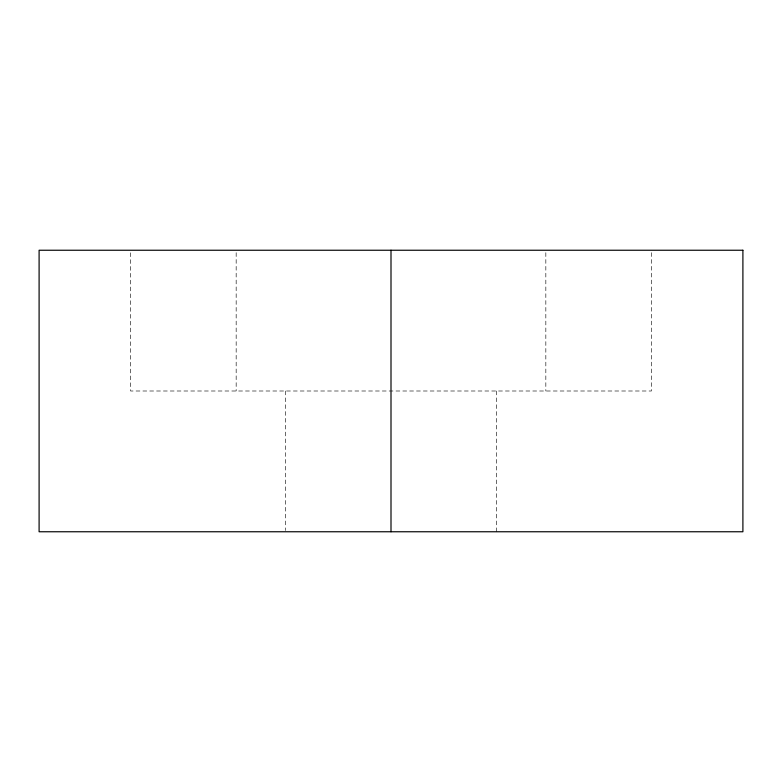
<?xml version="1.0" encoding="UTF-8"?>
<svg xmlns="http://www.w3.org/2000/svg" width="782" height="782" viewBox="0 0 782 782"><rect width="100%" height="100%" fill="white"/><g stroke="black" fill="none" stroke-linecap="round" stroke-linejoin="round"><path stroke-width="0.59" stroke-dasharray="3.91 2.93" d="M651.406 252.664L651.406 391L130.594 391L130.594 252.664M545.836 252.664L545.836 391M496.57 391L496.57 531.76M285.43 391L285.43 530.548M236.164 252.664L236.164 391"/><path stroke-width="1.17" d="M391 250.24L391 531.76M742.9 250.24L39.1 250.24L39.1 531.76L742.9 531.76L742.9 250.24"/></g></svg>
